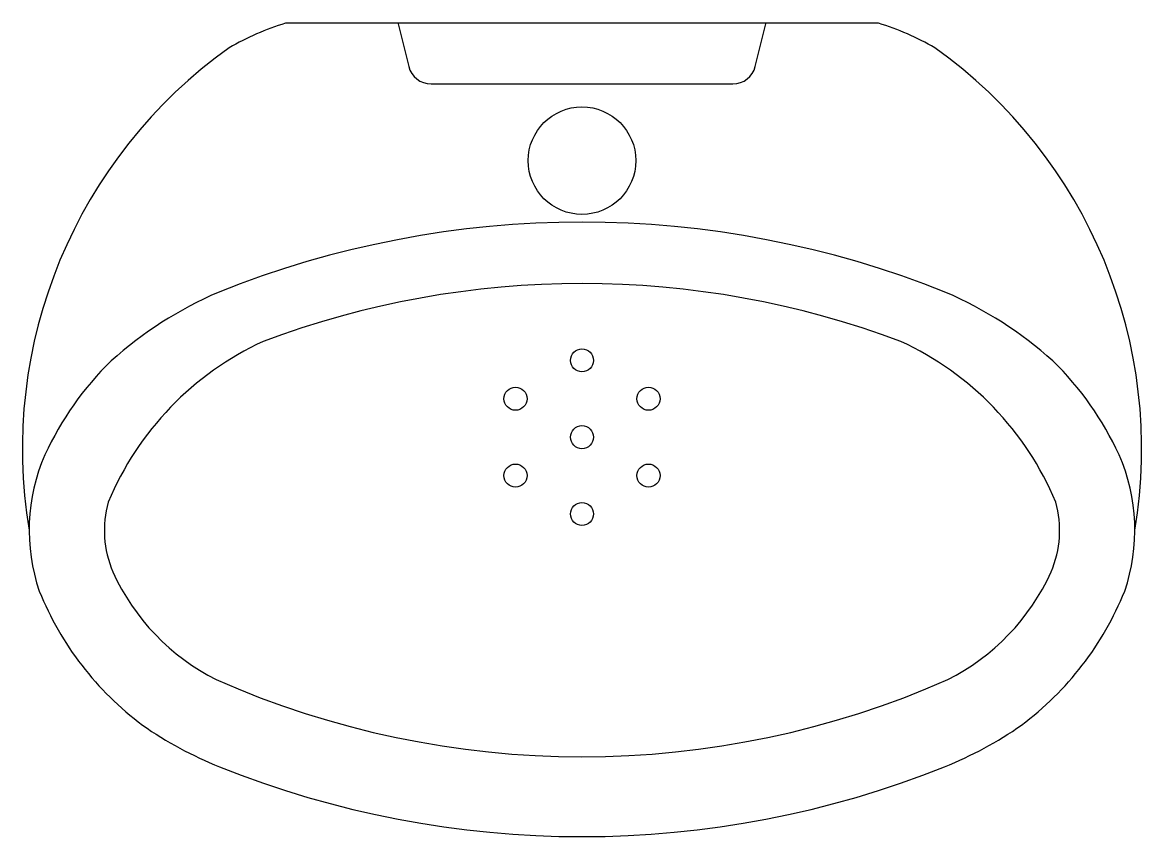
# Model space of a CAD drawing. Header units: metres. Extents: x -0.182 to 0.182, y -0.265 to 0.
import ezdxf

# ---------------------------------------------------------------- set-up
doc = ezdxf.new("R2010")
doc.units = ezdxf.units.M

msp = doc.modelspace()

# ---------------------------------------------------------------- linework, layer by layer
for p, q in [((0.09650795812498814, 0), (-0.09650795812501656, 0)), ((-0.06000000000000227, 0.0002964052700065167), (-0.05642024570306603, -0.01402261191776688)), ((0.05642024570303761, -0.01402261191776688), (0.05999999999997385, 0.0002964052700065167)), ((-0.04914417695198381, -0.01970359473000372), (0.04914417695195539, -0.01970359473000372))]:
    msp.add_line(p, q)
for centre, radius in [((-2.842170943040401e-14, -0.0447035947300094), 0.0175), ((-2.842170943040401e-14, -0.1097035947300071), 0.00375), ((-0.02165063509463039, -0.1222035947299958), 0.00375), ((0.02165063509460197, -0.1222035947299958), 0.00375), ((-2.842170943040401e-14, -0.1347035947300128), 0.00375), ((-0.02165063509463039, -0.1472035947300014), 0.00375), ((0.02165063509460197, -0.1472035947300014), 0.00375), ((-2.842170943040401e-14, -0.1597035947300185), 0.00375)]:
    msp.add_circle(centre, radius)
for centre, radius, start, end in [((0.07124483660950887, -0.08305039286071292), 0.08680779379194427, 59.85647686230455, 73.08074925188596), ((-0.07124483660965097, -0.08305039286071292), 0.08680779379191066, 106.9192507480424, 120.1435231376217), ((-0.02194478619762208, -0.1385150372593671), 0.1602121280446968, 125.4369754368913, 189.5153432259212), ((0.02194478619762208, -0.1385150372593955), 0.1602121280446606, 350.4846567740871, 54.56302456311819), ((-0.04914417695198381, -0.01220359473001054), 0.007499999999988545, 194.036243467821, 270), ((0.04914417695195539, -0.01220359473001054), 0.007499999999993179, 270, 345.963756532179), ((0, -0.3827531477227524), 0.3180495529927555, 68.13711942516844, 111.8628805748316), ((0, -0.3797531477227665), 0.2950495529927669, 69.40003716301398, 110.5999628369912), ((-0.06743768914427051, -0.2055997018820506), 0.1285689917836077, 113.3702852253494, 131.8927488640933), ((0.06743768914427051, -0.2055997018819653), 0.1285689917835292, 48.10725113589056, 66.62971477463604), ((-0.06202305428635668, -0.1942814210353561), 0.09987448804828271, 114.7336151216216, 157.3522342545248), ((0.06202305428632826, -0.1942814210353561), 0.09987448804827205, 22.64776574547516, 65.2663848783784), ((-0.08145475465030927, -0.1833676205690153), 0.1027545047311568, 134.3530533049372, 155.2998404563938), ((0.08145475465028085, -0.1833676205690153), 0.1027545047311572, 24.70015954360467, 45.64694669506279), ((-0.118707753969602, -0.1649999792584538), 0.06124486057810551, 156.3479008301297, 198.8948772443449), ((0.1187077539695736, -0.1649999792584538), 0.06124486057811365, 341.1051227556536, 23.65209916987029), ((-0.1211791037473233, -0.1650953729741502), 0.0342942967600184, 164.3137897639174, 203.1492540006724), ((0.1211791037473233, -0.1650953729741502), 0.0342942967599908, 336.8507459993094, 15.68621023609441), ((-0.08605824522422267, -0.1482376655320934), 0.07323417300090299, 204.4742337978693, 243.2237110010072), ((0.08605824522419425, -0.1482376655320365), 0.07323417300093435, 296.7762889989528, 335.5257662020913), ((-0.08146827048980754, -0.146268038547106), 0.1026999480761053, 202.0559455840109, 233.1551462154385), ((0.08146827048977912, -0.146268038547106), 0.1026999480761039, 306.8448537845616, 337.9440544159892), ((-2.842170943040401e-14, 0.05634595826276723), 0.2950495529927646, 246.2031887636035, 293.7968112363965), ((-0.0683305708002706, -0.1202301971142958), 0.1315139967714092, 235.3775821719033, 247.7981821880729), ((0.06833057080024219, -0.1202301971142958), 0.131513996771409, 292.2018178119271, 304.6224178280967), ((0, 0.05334595826272448), 0.3180495529927455, 248.2169930703199, 291.783006929675)]:
    msp.add_arc(centre, radius, start, end)

doc.saveas('drawing.dxf')
